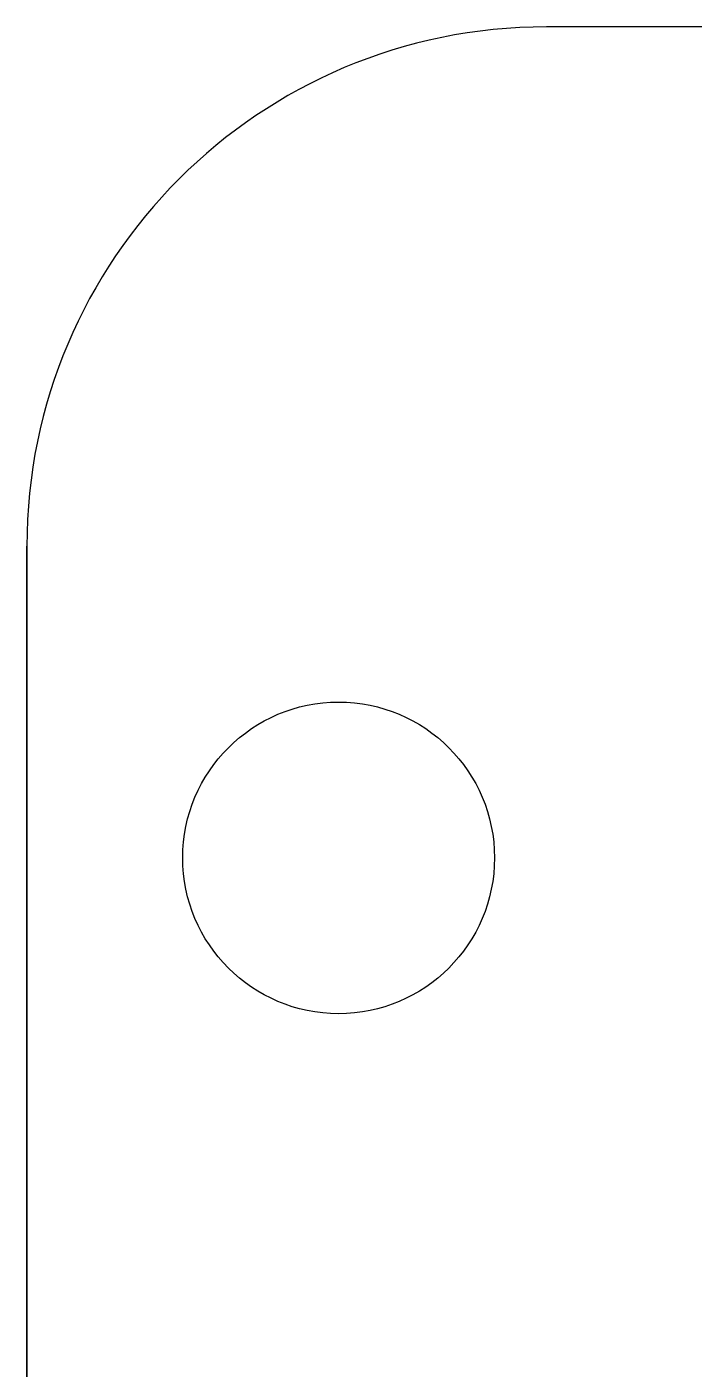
# Model space of a CAD drawing. Header units: millimetres. Extents: x 8.2 to 62.6, y 389.2 to 443.4.
# Drawn here: x 11.31 to 17.73, y 430.46 to 443.38 of the extents above; entities that cross this region are included whole.
import ezdxf

# ---------------------------------------------------------------- set-up
doc = ezdxf.new("R2010")
doc.units = ezdxf.units.MM
doc.layers.add('Feature', color=7, linetype='CONTINUOUS')

msp = doc.modelspace()

# ---------------------------------------------------------------- linework, layer by layer
at = {"layer": 'Feature'}
for p, q in [((55.3111, 443.385, -62.0183), (16.3125, 443.385, -62.0183)), ((55.3111, 443.385, -60.4183), (16.3125, 443.385, -60.4183)), ((55.3111, 443.385, -62.0183), (16.3125, 443.385, -62.0183)), ((16.3125, 443.385, -60.4183), (16.3125, 443.385, -62.0183)), ((55.3111, 443.385, -60.4183), (16.3125, 443.385, -60.4183)), ((16.3125, 443.385, -60.4183), (16.3125, 443.385, -62.0183)), ((11.3125, 394.185, -62.0183), (11.3125, 438.385, -62.0183)), ((11.3125, 438.385, -60.4183), (11.3125, 394.185, -60.4183)), ((11.3125, 438.385, -62.0183), (11.3125, 438.385, -60.4183)), ((11.3125, 438.385, -60.4183), (11.3125, 394.185, -60.4183)), ((11.3125, 438.385, -62.0183), (11.3125, 438.385, -60.4183)), ((11.3125, 394.185, -62.0183), (11.3125, 438.385, -62.0183)), ((12.8125, 435.385, -60.4183), (12.8125, 435.385, -62.0183)), ((12.8125, 435.385, -60.4183), (12.8125, 435.385, -62.0183))]:
    msp.add_line(p, q, dxfattribs=at)
msp.add_circle((14.3125, 435.385), 1.5, dxfattribs=at)
msp.add_circle((14.3125, 435.385), 1.5, dxfattribs=at)
msp.add_circle((14.3125, 435.385), 1.5, dxfattribs=at)
msp.add_circle((14.3125, 435.385), 1.5, dxfattribs=at)
for centre in [(16.3125, 438.385, -62.0183), (16.3125, 438.385, -60.4183), (16.3125, 438.385, -60.4183), (16.3125, 438.385, -62.0183)]:
    msp.add_arc(centre, 5, 90, 180, dxfattribs=at)

doc.saveas('drawing.dxf')
